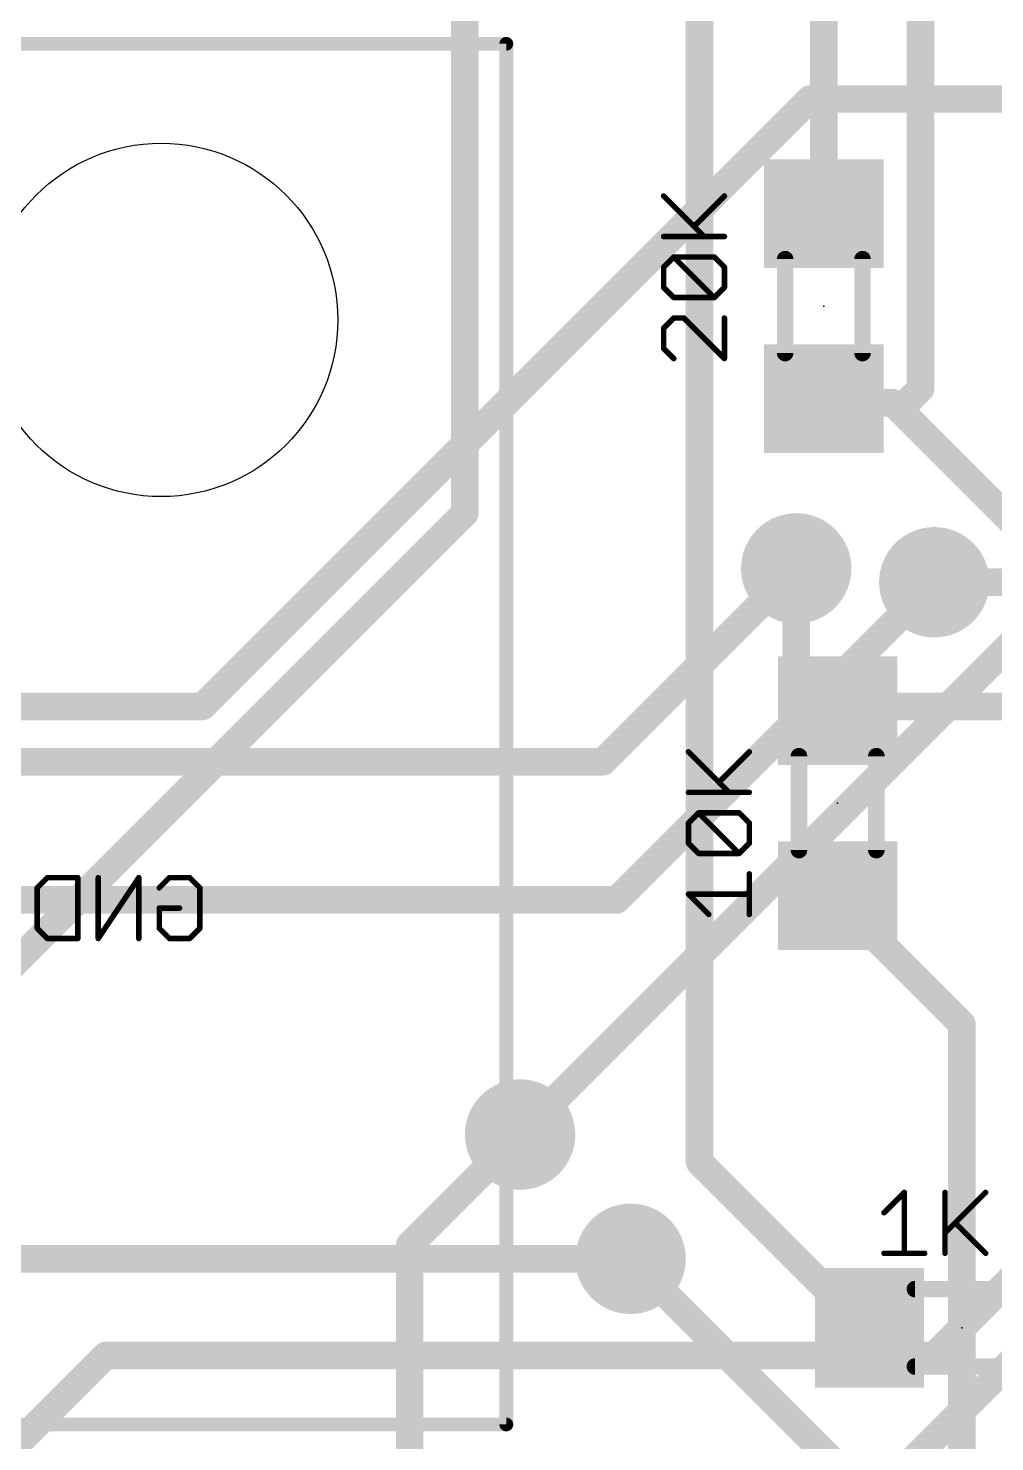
# Model space of a CAD drawing. Extents: x 0 to 99.1, y -1.2 to 60.2.
# Drawn here: x 14.4 to 23.29, y 13.43 to 26.43 of the extents above; entities that cross this region are included whole.
import ezdxf

# ---------------------------------------------------------------- set-up
doc = ezdxf.new("R2010")
doc.units = 0
for name, color, linetype in [('1', 22, 'CONTINUOUS'), ('16', 175, 'CONTINUOUS'), ('18', 82, 'CONTINUOUS'), ('20', 7, 'CONTINUOUS'), ('21', 253, 'CONTINUOUS'), ('22', 253, 'CONTINUOUS'), ('23', 7, 'CONTINUOUS'), ('51', 253, 'CONTINUOUS')]:
    doc.layers.add(name, color=color, linetype=linetype)

# ---------------------------------------------------------------- blocks, each defined once
blk = doc.blocks.new('RECT')
blk.add_solid([(-0.5, -0.5), (0.5, -0.5), (-0.5, 0.5), (0.5, 0.5)])
blk = doc.blocks.new('ROUNDV')
at = {"const_width": 0.5}
blk.add_lwpolyline([(0, -0.25, 1), (0, 0.25, 1), (0, -0.25)], format="xyb", dxfattribs=at)

msp = doc.modelspace()

# ---------------------------------------------------------------- linework, layer by layer
at = {"layer": '1', "const_width": 0.254}
for points in [[(21.717, 30.226), (21.717, 24.726)], [(22.606, 29.845), (22.606, 23.114)], [(20.574, 29.21), (20.574, 16.002)], [(18.415, 28.575), (18.415, 21.971)], [(21.717, 22.987), (21.717, 23.026)], [(22.606, 23.114), (22.4155, 22.9235)], [(21.717, 22.987), (22.352, 22.987)], [(22.352, 22.987), (22.4155, 22.9235)], [(22.4155, 22.9235), (23.495, 21.844)], [(18.415, 21.971), (13.843, 17.399)], [(21.463, 21.463), (21.463, 20.574)], [(22.733, 21.336), (29.21, 21.336)], [(21.463, 20.574), (21.844, 20.193)], [(25.654, 20.193), (21.844, 20.193)], [(21.844, 20.193), (21.844, 20.154)], [(21.844, 18.415), (21.844, 18.454)], [(22.987, 17.272), (21.844, 18.415)], [(22.987, 12.065), (22.987, 17.272)], [(17.907, 15.24), (18.923, 16.256)], [(20.574, 16.002), (22.098, 14.478)], [(17.907, 9.398), (17.907, 15.24)], [(22.987, 12.065), (19.939, 15.113)], [(22.098, 14.478), (22.137, 14.478)]]:
    msp.add_lwpolyline(points, dxfattribs=at)
at = {"layer": '1', "const_width": 0.127}
for points in [[(21.6535, 24.726, 1), (21.7805, 24.726)], [(21.7805, 23.026, 1), (21.6535, 23.026)], [(22.5425, 23.114, 1), (22.6695, 23.114)], [(22.6509, 23.0691, 1), (22.5611, 23.1589)], [(21.717, 23.0505, 1), (21.717, 22.9235)], [(21.6535, 22.987, 1), (21.7805, 22.987)], [(22.3969, 23.0319, 1), (22.3071, 22.9421)], [(22.352, 22.9235, 1), (22.352, 23.0505)], [(22.4604, 22.9684, 1), (22.3706, 22.8786)], [(22.3706, 22.9684, 1), (22.4604, 22.8786)], [(22.3706, 22.8786, 1), (22.4604, 22.9684)], [(18.3515, 21.971, 1), (18.4785, 21.971)], [(18.4599, 21.9261, 1), (18.3701, 22.0159)], [(21.5265, 21.463, 1), (21.3995, 21.463)], [(22.733, 21.3995, 1), (22.733, 21.2725)], [(21.5079, 20.6189, 1), (21.4181, 20.5291)], [(21.3995, 20.574, 1), (21.5265, 20.574)], [(21.844, 20.2565, 1), (21.844, 20.1295)], [(21.9075, 20.193, 1), (21.7805, 20.193)], [(21.7991, 20.1481, 1), (21.8889, 20.2379)], [(21.7805, 20.154, 1), (21.9075, 20.154)], [(21.9075, 18.454, 1), (21.7805, 18.454)], [(21.8889, 18.4599, 1), (21.7991, 18.3701)], [(21.7805, 18.415, 1), (21.9075, 18.415)], [(23.0505, 17.272, 1), (22.9235, 17.272)], [(22.9421, 17.2271, 1), (23.0319, 17.3169)], [(18.9679, 16.2111, 1), (18.8781, 16.3009)], [(20.6189, 16.0469, 1), (20.5291, 15.9571)], [(20.5105, 16.002, 1), (20.6375, 16.002)], [(17.9705, 15.24, 1), (17.8435, 15.24)], [(17.8621, 15.2849, 1), (17.9519, 15.1951)], [(19.9839, 15.1579, 1), (19.8941, 15.0681)], [(22.098, 14.5415, 1), (22.098, 14.4145)], [(22.0531, 14.4331, 1), (22.1429, 14.5229)], [(22.137, 14.4145, 1), (22.137, 14.5415)]]:
    msp.add_lwpolyline(points, format="xyb", dxfattribs=at)
at = {"layer": '16', "const_width": 0.254}
for points in [[(16.002, 20.193), (21.59, 25.781)], [(21.59, 25.781), (73.533, 25.781)], [(18.923, 16.256), (27.94, 25.273)], [(19.685, 19.685), (21.463, 21.463)], [(19.812, 18.415), (22.733, 21.336)], [(10.033, 20.193), (16.002, 20.193)], [(22.733, 14.224), (28.702, 20.193)], [(12.065, 19.685), (19.685, 19.685)], [(12.192, 18.415), (19.812, 18.415)], [(19.939, 10.668), (27.432, 18.161)], [(19.939, 15.113), (12.7, 15.113)], [(10.287, 9.398), (15.113, 14.224)], [(15.113, 14.224), (22.733, 14.224)]]:
    msp.add_lwpolyline(points, dxfattribs=at)
at = {"layer": '16', "const_width": 0.127}
for points in [[(21.59, 25.8445, 1), (21.59, 25.7175)], [(21.6349, 25.7361, 1), (21.5451, 25.8259)], [(21.5079, 21.4181, 1), (21.4181, 21.5079)], [(22.7779, 21.2911, 1), (22.6881, 21.3809)], [(15.9571, 20.2379, 1), (16.0469, 20.1481)], [(16.002, 20.1295, 1), (16.002, 20.2565)], [(19.6401, 19.7299, 1), (19.7299, 19.6401)], [(19.685, 19.6215, 1), (19.685, 19.7485)], [(19.7671, 18.4599, 1), (19.8569, 18.3701)], [(19.812, 18.3515, 1), (19.812, 18.4785)], [(18.8781, 16.3009, 1), (18.9679, 16.2111)], [(19.939, 15.0495, 1), (19.939, 15.1765)], [(15.113, 14.2875, 1), (15.113, 14.1605)], [(15.1579, 14.1791, 1), (15.0681, 14.2689)], [(22.6881, 14.2689, 1), (22.7779, 14.1791)], [(22.733, 14.1605, 1), (22.733, 14.2875)]]:
    msp.add_lwpolyline(points, format="xyb", dxfattribs=at)
at = {"layer": '20'}
msp.add_circle((15.621, 23.749), 1.625, dxfattribs=at)
at = {"layer": '21'}
for points, const_width in [([(18.796, 26.289), (2.286, 26.289)], 0.127), ([(18.796, 13.589), (18.796, 26.289)], 0.127), ([(20.6162, 24.516), (20.2433, 24.8889)], 0.0508), ([(20.523, 24.6092), (20.8026, 24.8889)], 0.0508), ([(20.2433, 24.516), (20.8026, 24.516)], 0.0508), ([(20.2433, 24.2343), (20.3365, 24.3276)], 0.0508), ([(20.3365, 24.3276), (20.7094, 24.3276)], 0.0508), ([(20.7094, 23.9547), (20.3365, 24.3276)], 0.0508), ([(20.7094, 24.3276), (20.8026, 24.2343)], 0.0508), ([(20.2433, 24.0479), (20.2433, 24.2343)], 0.0508), ([(20.8026, 24.2343), (20.8026, 24.0479)], 0.0508), ([(20.3365, 23.9547), (20.2433, 24.0479)], 0.0508), ([(20.8026, 24.0479), (20.7094, 23.9547)], 0.0508), ([(20.7094, 23.9547), (20.3365, 23.9547)], 0.0508), ([(20.3365, 23.7662), (20.2433, 23.673)], 0.0508), ([(20.2433, 23.673), (20.2433, 23.4866)], 0.0508), ([(20.4298, 23.7662), (20.3365, 23.7662)], 0.0508), ([(20.8026, 23.3934), (20.4298, 23.7662)], 0.0508), ([(20.8026, 23.7662), (20.8026, 23.3934)], 0.0508), ([(20.2433, 23.4866), (20.3365, 23.3934)], 0.0508), ([(20.8448, 19.4031), (20.4719, 19.7759)], 0.0508), ([(20.7516, 19.4963), (21.0312, 19.7759)], 0.0508), ([(20.4719, 19.4031), (21.0312, 19.4031)], 0.0508), ([(20.4719, 19.1214), (20.5651, 19.2146)], 0.0508), ([(20.4719, 18.935), (20.4719, 19.1214)], 0.0508), ([(20.5651, 19.2146), (20.938, 19.2146)], 0.0508), ([(20.938, 18.8418), (20.5651, 19.2146)], 0.0508), ([(20.938, 19.2146), (21.0312, 19.1214)], 0.0508), ([(21.0312, 19.1214), (21.0312, 18.935)], 0.0508), ([(20.5651, 18.8418), (20.4719, 18.935)], 0.0508), ([(20.938, 18.8418), (20.5651, 18.8418)], 0.0508), ([(21.0312, 18.935), (20.938, 18.8418)], 0.0508), ([(21.0312, 18.2805), (21.0312, 18.6533)], 0.0508), ([(20.6584, 18.2805), (20.4719, 18.4669)], 0.0508), ([(20.4719, 18.4669), (21.0312, 18.4669)], 0.0508), ([(22.2708, 15.5367), (22.4572, 15.7231)], 0.0508), ([(22.4572, 15.7231), (22.4572, 15.1638)], 0.0508), ([(22.8321, 15.7231), (22.8321, 15.1638)], 0.0508), ([(22.8321, 15.3502), (23.2049, 15.7231)], 0.0508), ([(22.9253, 15.4434), (23.2049, 15.1638)], 0.0508), ([(22.2708, 15.1638), (22.6436, 15.1638)], 0.0508), ([(2.286, 13.589), (18.796, 13.589)], 0.127)]:
    msp.add_lwpolyline(points, dxfattribs=dict(at, const_width=const_width))
for points, const_width in [([(18.8277, 26.289, 1), (18.7643, 26.289)], 0.0635), ([(18.796, 26.2573, 1), (18.796, 26.3208)], 0.0635), ([(20.2523, 24.8978, 1), (20.2343, 24.8799)], 0.0254), ([(20.8116, 24.8799, 1), (20.7936, 24.8978)], 0.0254), ([(20.514, 24.6182, 1), (20.5319, 24.6003)], 0.0254), ([(20.2433, 24.5287, 1), (20.2433, 24.5033)], 0.0254), ([(20.6072, 24.507, 1), (20.6252, 24.525)], 0.0254), ([(20.8026, 24.5033, 1), (20.8026, 24.5287)], 0.0254), ([(20.3365, 24.3403, 1), (20.3365, 24.3149)], 0.0254), ([(20.3455, 24.3365, 1), (20.3276, 24.3186)], 0.0254), ([(20.3455, 24.3186, 1), (20.3276, 24.3365)], 0.0254), ([(20.7184, 24.3365, 1), (20.7004, 24.3186)], 0.0254), ([(20.7094, 24.3149, 1), (20.7094, 24.3403)], 0.0254), ([(20.256, 24.2343, 1), (20.2306, 24.2343)], 0.0254), ([(20.2343, 24.2433, 1), (20.2523, 24.2254)], 0.0254), ([(20.8153, 24.2343, 1), (20.7899, 24.2343)], 0.0254), ([(20.7936, 24.2254, 1), (20.8116, 24.2433)], 0.0254), ([(20.2523, 24.0569, 1), (20.2343, 24.0389)], 0.0254), ([(20.2306, 24.0479, 1), (20.256, 24.0479)], 0.0254), ([(20.7899, 24.0479, 1), (20.8153, 24.0479)], 0.0254), ([(20.8116, 24.0389, 1), (20.7936, 24.0569)], 0.0254), ([(20.3365, 23.9674, 1), (20.3365, 23.942)], 0.0254), ([(20.3276, 23.9457, 1), (20.3455, 23.9637)], 0.0254), ([(20.7004, 23.9637, 1), (20.7184, 23.9457)], 0.0254), ([(20.7004, 23.9457, 1), (20.7184, 23.9637)], 0.0254), ([(20.7094, 23.942, 1), (20.7094, 23.9674)], 0.0254), ([(20.256, 23.673, 1), (20.2306, 23.673)], 0.0254), ([(20.2343, 23.682, 1), (20.2523, 23.6641)], 0.0254), ([(20.3365, 23.7789, 1), (20.3365, 23.7536)], 0.0254), ([(20.3455, 23.7573, 1), (20.3276, 23.7752)], 0.0254), ([(20.4387, 23.7752, 1), (20.4208, 23.7573)], 0.0254), ([(20.4298, 23.7536, 1), (20.4298, 23.7789)], 0.0254), ([(20.8153, 23.7662, 1), (20.7899, 23.7662)], 0.0254), ([(20.2523, 23.4956, 1), (20.2343, 23.4776)], 0.0254), ([(20.2306, 23.4866, 1), (20.256, 23.4866)], 0.0254), ([(20.3276, 23.3844, 1), (20.3455, 23.4024)], 0.0254), ([(20.7899, 23.3934, 1), (20.8153, 23.3934)], 0.0254), ([(20.7936, 23.3844, 1), (20.8116, 23.4024)], 0.0254), ([(20.4809, 19.7849, 1), (20.4629, 19.767)], 0.0254), ([(21.0402, 19.767, 1), (21.0222, 19.7849)], 0.0254), ([(20.7426, 19.5053, 1), (20.7605, 19.4873)], 0.0254), ([(20.4719, 19.4158, 1), (20.4719, 19.3904)], 0.0254), ([(20.8358, 19.3941, 1), (20.8538, 19.4121)], 0.0254), ([(21.0312, 19.3904, 1), (21.0312, 19.4158)], 0.0254), ([(20.4846, 19.1214, 1), (20.4592, 19.1214)], 0.0254), ([(20.4629, 19.1304, 1), (20.4809, 19.1124)], 0.0254), ([(20.5651, 19.2273, 1), (20.5651, 19.2019)], 0.0254), ([(20.5741, 19.2236, 1), (20.5562, 19.2056)], 0.0254), ([(20.5741, 19.2056, 1), (20.5562, 19.2236)], 0.0254), ([(20.947, 19.2236, 1), (20.929, 19.2056)], 0.0254), ([(20.938, 19.2019, 1), (20.938, 19.2273)], 0.0254), ([(21.0439, 19.1214, 1), (21.0185, 19.1214)], 0.0254), ([(21.0222, 19.1124, 1), (21.0402, 19.1304)], 0.0254), ([(20.4809, 18.944, 1), (20.4629, 18.926)], 0.0254), ([(20.4592, 18.935, 1), (20.4846, 18.935)], 0.0254), ([(20.5651, 18.8545, 1), (20.5651, 18.8291)], 0.0254), ([(20.5562, 18.8328, 1), (20.5741, 18.8508)], 0.0254), ([(20.929, 18.8508, 1), (20.947, 18.8328)], 0.0254), ([(20.929, 18.8328, 1), (20.947, 18.8508)], 0.0254), ([(20.938, 18.8291, 1), (20.938, 18.8545)], 0.0254), ([(21.0185, 18.935, 1), (21.0439, 18.935)], 0.0254), ([(21.0402, 18.926, 1), (21.0222, 18.944)], 0.0254), ([(21.0439, 18.6533, 1), (21.0185, 18.6533)], 0.0254), ([(20.4809, 18.4759, 1), (20.4629, 18.4579)], 0.0254), ([(20.4719, 18.4796, 1), (20.4719, 18.4542)], 0.0254), ([(21.0312, 18.4542, 1), (21.0312, 18.4796)], 0.0254), ([(20.6494, 18.2715, 1), (20.6673, 18.2894)], 0.0254), ([(21.0185, 18.2805, 1), (21.0439, 18.2805)], 0.0254), ([(22.4699, 15.7231, 1), (22.4445, 15.7231)], 0.0254), ([(22.4662, 15.7141, 1), (22.4482, 15.7321)], 0.0254), ([(22.8448, 15.7231, 1), (22.8194, 15.7231)], 0.0254), ([(23.2139, 15.7141, 1), (23.196, 15.7321)], 0.0254), ([(22.2618, 15.5456, 1), (22.2798, 15.5277)], 0.0254), ([(22.8231, 15.3592, 1), (22.8411, 15.3412)], 0.0254), ([(22.9343, 15.4524, 1), (22.9163, 15.4345)], 0.0254), ([(22.2708, 15.1765, 1), (22.2708, 15.1511)], 0.0254), ([(22.4445, 15.1638, 1), (22.4699, 15.1638)], 0.0254), ([(22.6436, 15.1511, 1), (22.6436, 15.1765)], 0.0254), ([(22.8194, 15.1638, 1), (22.8448, 15.1638)], 0.0254), ([(23.196, 15.1548, 1), (23.2139, 15.1728)], 0.0254), ([(18.796, 13.5572, 1), (18.796, 13.6208)], 0.0635), ([(18.7643, 13.589, 1), (18.8277, 13.589)], 0.0635)]:
    msp.add_lwpolyline(points, format="xyb", dxfattribs=dict(at, const_width=const_width))
at = {"layer": '22', "const_width": 0.0508}
for points in [[(14.4811, 18.5255), (14.5743, 18.6187)], [(14.5743, 18.6187), (14.854, 18.6187)], [(14.854, 18.6187), (14.854, 18.0594)], [(15.4153, 18.6187), (15.0424, 18.0594)], [(15.0424, 18.0594), (15.0424, 18.6187)], [(15.4153, 18.0594), (15.4153, 18.6187)], [(15.6038, 18.5255), (15.697, 18.6187)], [(15.697, 18.6187), (15.8834, 18.6187)], [(15.8834, 18.6187), (15.9766, 18.5255)], [(14.4811, 18.1526), (14.4811, 18.5255)], [(15.9766, 18.5255), (15.9766, 18.1526)], [(15.6038, 18.1526), (15.6038, 18.339)], [(15.6038, 18.339), (15.7902, 18.339)], [(14.5743, 18.0594), (14.4811, 18.1526)], [(14.854, 18.0594), (14.5743, 18.0594)], [(15.697, 18.0594), (15.6038, 18.1526)], [(15.8834, 18.0594), (15.697, 18.0594)], [(15.9766, 18.1526), (15.8834, 18.0594)]]:
    msp.add_lwpolyline(points, dxfattribs=at)
at = {"layer": '22', "const_width": 0.0254}
for points in [[(14.5743, 18.6314, 1), (14.5743, 18.606)], [(14.5833, 18.6097, 1), (14.5654, 18.6277)], [(14.8667, 18.6187, 1), (14.8413, 18.6187)], [(14.854, 18.606, 1), (14.854, 18.6314)], [(15.0551, 18.6187, 1), (15.0297, 18.6187)], [(15.428, 18.6187, 1), (15.4026, 18.6187)], [(15.4259, 18.6116, 1), (15.4047, 18.6257)], [(15.697, 18.6314, 1), (15.697, 18.606)], [(15.7059, 18.6097, 1), (15.688, 18.6277)], [(15.8924, 18.6277, 1), (15.8744, 18.6097)], [(15.8834, 18.606, 1), (15.8834, 18.6314)], [(14.4938, 18.5255, 1), (14.4684, 18.5255)], [(14.4722, 18.5344, 1), (14.4901, 18.5165)], [(15.5948, 18.5344, 1), (15.6127, 18.5165)], [(15.9893, 18.5255, 1), (15.9639, 18.5255)], [(15.9676, 18.5165, 1), (15.9856, 18.5344)], [(15.6165, 18.339, 1), (15.5911, 18.339)], [(15.6038, 18.3517, 1), (15.6038, 18.3263)], [(15.7902, 18.3263, 1), (15.7902, 18.3517)], [(14.4684, 18.1526, 1), (14.4938, 18.1526)], [(14.4901, 18.1616, 1), (14.4722, 18.1436)], [(14.5743, 18.0721, 1), (14.5743, 18.0467)], [(14.5654, 18.0504, 1), (14.5833, 18.0684)], [(14.854, 18.0467, 1), (14.854, 18.0721)], [(15.0319, 18.0664, 1), (15.053, 18.0524)], [(15.6127, 18.1616, 1), (15.5948, 18.1436)], [(15.5911, 18.1526, 1), (15.6165, 18.1526)], [(15.697, 18.0721, 1), (15.697, 18.0467)], [(15.688, 18.0504, 1), (15.7059, 18.0684)], [(15.8744, 18.0684, 1), (15.8924, 18.0504)], [(15.8834, 18.0467, 1), (15.8834, 18.0721)], [(15.9639, 18.1526, 1), (15.9893, 18.1526)], [(15.9856, 18.1436, 1), (15.9676, 18.1616)], [(14.8413, 18.0594, 1), (14.8667, 18.0594)], [(15.0297, 18.0594, 1), (15.0551, 18.0594)], [(15.4026, 18.0594, 1), (15.428, 18.0594)]]:
    msp.add_lwpolyline(points, format="xyb", dxfattribs=at)
at = {"layer": '23'}
for p in [(21.717, 23.876), (21.844, 19.304), (22.987, 14.478)]:
    msp.add_point(p, dxfattribs=at)
at = {"layer": '51', "const_width": 0.1524}
for points in [[(21.361, 24.308), (21.361, 23.444)], [(22.073, 23.444), (22.073, 24.308)], [(21.488, 19.736), (21.488, 18.872)], [(22.2, 18.872), (22.2, 19.736)], [(23.419, 14.834), (22.555, 14.834)], [(22.555, 14.122), (23.419, 14.122)]]:
    msp.add_lwpolyline(points, dxfattribs=at)
at = {"layer": '51', "const_width": 0.0762}
for points in [[(21.3991, 24.308, 1), (21.3229, 24.308)], [(22.1111, 24.308, 1), (22.0349, 24.308)], [(21.3229, 23.444, 1), (21.3991, 23.444)], [(22.0349, 23.444, 1), (22.1111, 23.444)], [(21.5261, 19.736, 1), (21.4499, 19.736)], [(22.2381, 19.736, 1), (22.1619, 19.736)], [(21.4499, 18.872, 1), (21.5261, 18.872)], [(22.1619, 18.872, 1), (22.2381, 18.872)], [(22.555, 14.8721, 1), (22.555, 14.7959)], [(22.555, 14.1601, 1), (22.555, 14.0839)]]:
    msp.add_lwpolyline(points, format="xyb", dxfattribs=at)

# ---------------------------------------------------------------- block references
at = {"layer": '1', "yscale": 1.1}
for p, rotation in [((21.717, 24.726), 90), ((21.717, 23.026), 90), ((21.844, 20.154), 270), ((21.844, 18.454), 270), ((22.137, 14.478), 180)]:
    msp.add_blockref('RECT', p, dxfattribs=dict(at, rotation=rotation))
at = {"layer": '18', "xscale": 1.016, "yscale": 1.016}
for p in [(21.463, 21.463), (21.463, 21.463), (22.733, 21.336), (22.733, 21.336), (18.923, 16.256), (18.923, 16.256), (19.939, 15.113), (19.939, 15.113)]:
    msp.add_blockref('ROUNDV', p, dxfattribs=at)
at = {"layer": '51', "xscale": 0.4064, "yscale": 0.8636}
for p, rotation in [((21.717, 24.511), 90), ((21.717, 23.241), 90), ((21.844, 19.939), 270), ((21.844, 18.669), 270), ((22.352, 14.478), 180)]:
    msp.add_blockref('RECT', p, dxfattribs=dict(at, rotation=rotation))

doc.saveas('drawing.dxf')
